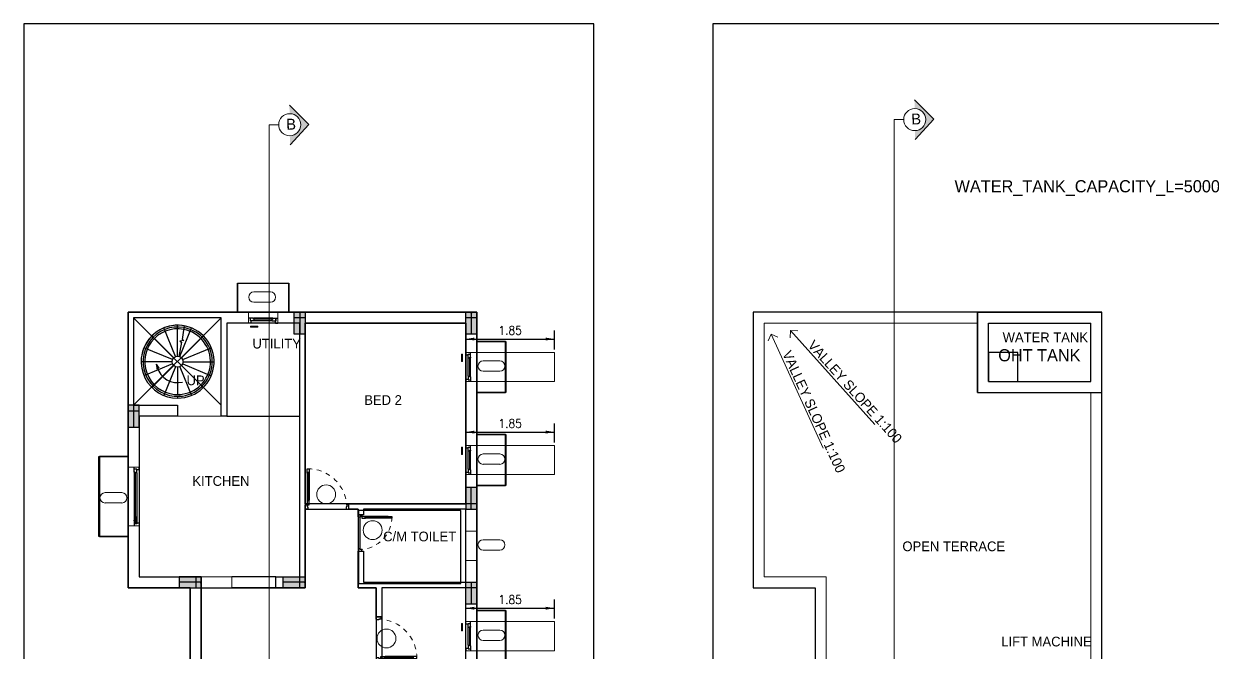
# Model space of a CAD drawing. Header units: metres. Extents: x -892 to 936, y 804 to 869.
# Drawn here: x 869.36 to 894.15, y 831.42 to 844.53 of the extents above; entities that cross this region are included whole.
import ezdxf

# ---------------------------------------------------------------- set-up
doc = ezdxf.new("R2010")
doc.units = ezdxf.units.M
doc.header["$MEASUREMENT"] = 0
for name, pattern in [('CENTER', [50.8, 31.75, -6.35, 6.35, -6.35]), ('DASHED', [19.05, 12.7, -6.35]), ('DASHEDTINY', [2.8575, 1.905, -0.9525])]:
    doc.linetypes.add(name, pattern=pattern)
doc.layers.get('0').update_dxf_attribs({"lineweight": 0})
for name, color, linetype in [('ABOVE', 250, 'DASHED'), ('arrow', 30, 'Continuous'), ('BLK_1_FLOOR', 63, 'Continuous'), ('BLK_1_FLR_0_LIFT_1', 30, 'Continuous'), ('BLK_1_FLR_1_AC_ROOM_2', 117, 'Continuous'), ('BLK_1_FLR_1_BLT_UP_AREA', 1, 'Continuous'), ('BLK_1_FLR_1_CARPET_AREA', 1, 'Continuous'), ('BLK_1_FLR_1_CHAJJA', 6, 'Continuous'), ('BLK_1_FLR_1_REGULAR_ROOM_1', 117, 'Continuous'), ('BLK_1_FLR_1_REGULAR_ROOM_2', 117, 'Continuous'), ('BLK_1_FLR_1_REGULAR_ROOM_3', 117, 'Continuous'), ('BLK_1_FLR_1_WC_BATH', 223, 'Continuous'), ('BLK_1_FLR_3_ROOF_AREA', 54, 'Continuous'), ('BLK_1_LVL_2_BLDG_FOOT_PRINT', 1, 'Continuous'), ('COLUMN', 2, 'Continuous'), ('elev 3', 233, 'Continuous'), ('ELEVATION', 252, 'Continuous'), ('glass', 4, 'Continuous'), ('MVA-SRN-OFF-EXE-C-GFPLAN-180607-A1.10$0$STEPS', 233, 'Continuous'), ('Painting colour 2', 61, 'Continuous'), ('RAILING', 251, 'Continuous'), ('SCH.TEXT', 7, 'DASHED'), ('STEPS', 250, 'Continuous'), ('SUN SHADE', 252, 'DASHED'), ('WATER_TANK_CALCULATION', 150, 'Continuous'), ('WIN', 252, 'Continuous'), ('wooden section', 205, 'Continuous')]:
    doc.layers.add(name, color=color, linetype=linetype)
doc.layers.add('BLK_1_COVERED_AREA', color=140, linetype='Continuous', plot=False)
for name, color, linetype, lineweight in [('BLK_1_FLR_1_ACROOM_2_LIGHT_VENTILATION_1', 232, 'Continuous', 0), ('BLK_1_FLR_1_ACROOM_2_LIGHT_VENTILATION_2', 232, 'Continuous', 0), ('BLK_1_FLR_1_KITCHE', 163, 'Continuous', 0), ('BLK_1_FLR_1_ROOM_2_LIGHT_VENTILATION_1', 232, 'Continuous', 0), ('DIM', 3, 'Continuous', 0), ('DOOR', 8, 'Continuous', 0), ('ED', 30, 'Continuous', 0), ('SECLINE', 2, 'CENTER', 0), ('TAG', 2, 'Continuous', 0), ('TAG_WIN', 3, 'Continuous', 0), ('TEXT', 7, 'Continuous', 0), ('wall', 7, 'Continuous', 0)]:
    doc.layers.add(name, color=color, linetype=linetype, lineweight=lineweight)
doc.layers.get('ED').off()
doc.styles.add('dm', font='dm')
doc.styles.add('ed', font='ed')
doc.styles.add('gridtext', font='gridtext')
doc.styles.get("Standard").update_dxf_attribs({"font": 'standard'})
doc.styles.add('uatext', font='uatext')
doc.dimstyles.get("Standard").update_dxf_attribs({"dimtxt": 0.18, "dimasz": 0.18, "dimexe": 0.18, "dimexo": 0.0625, "dimgap": 0.09, "dimtad": 0, "dimtoh": 1, "dimzin": 0, "dimdsep": 46, "dimtxsty": 'dm', "dimcen": 0.09, "dimadec": 0, "dimazin": 0, "dimtfac": 1, "dimtdec": 4, "dimtofl": 0, "dimtmove": 0, "dimatfit": 3, "dimfxl": 0, "dimtolj": 1, "dimtzin": 0, "dimarcsym": 0})

# ---------------------------------------------------------------- blocks, each defined once
blk = doc.blocks.new('C1')
at = {"layer": 'COLUMN'}
blk.add_hatch(color=254, dxfattribs=at).paths.add_polyline_path([(-0.1, -0.8), (0.1, -0.8), (0.1, 0.1), (-0.1, 0.1)], flags=0)
at = {"layer": 'COLUMN', "color": 14}
for p, q in [((-0.1, 0), (0.1, 0)), ((0, 0.1), (0, -0.8))]:
    blk.add_line(p, q, dxfattribs=at)
at = {"layer": 'COLUMN'}
blk.add_lwpolyline([(-0.1, -0.8), (0.1, -0.8), (0.1, 0.1), (-0.1, 0.1)], close=True, dxfattribs=at)
blk = doc.blocks.new('A$C7050128F')
at = {"layer": 'DOOR', "linetype": 'DASHEDTINY'}
blk.add_arc((2.4, -1.5), 34.6, 269.2513, 358.862, dxfattribs=at)
at = {"layer": 'elev 3', "color": 250}
for p, q in [((1.9, -32.2), (1.9, -8)), ((3.7, -32.2), (3.7, -8))]:
    blk.add_line(p, q, dxfattribs=at)
at = {"layer": 'wooden section'}
for points in [[(0, -0.3), (0, -0.8), (0, -4), (0.5, -4), (0.5, -4), (1.9, -4), (1.9, -2.2), (2.5, -2.2), (2.5, -0.5, 0.414214), (2, 0), (0, 0), (0, -0.3), (0, -0.3), (0, -0.8)], [(39, -0.3), (39, -0.8), (39, -4), (38.5, -4), (38.5, -4), (37.1, -4), (37.1, -2.2), (36.5, -2.2), (36.5, -0.5, -0.414214), (37, 0), (39, 0), (39, -0.3), (39, -0.3), (39, -0.8)]]:
    blk.add_lwpolyline(points, format="xyb", dxfattribs=at)
for points in [[(3.1, -8), (3.1, -7.4), (1.9, -7.4), (1.9, -4.1), (3.7, -4.1), (3.7, -8), (3.1, -8)], [(3.1, -32.2), (3.1, -32.8), (1.9, -32.8), (1.9, -36.1), (3.7, -36.1), (3.7, -32.2), (3.1, -32.2)]]:
    blk.add_lwpolyline(points, dxfattribs=at)
for points in [[(2.5, -7.5), (2.5, -8), (1.9, -8), (1.9, -7.5)], [(2.5, -32.7), (2.5, -32.2), (1.9, -32.2), (1.9, -32.7)]]:
    blk.add_lwpolyline(points, close=True, dxfattribs=at)
at = {"layer": 'wooden section', "color": 251}
blk.add_lwpolyline([(3.1, -32.7), (3.1, -7.5), (2.6, -7.5), (2.6, -32.7)], close=True, dxfattribs=at)
blk = doc.blocks.new('TAG_D&W')
at = {"color": 1}
blk.add_circle((0, 0), 300, dxfattribs=at)
blk = doc.blocks.new('imaxhinge')
at = {"layer": 'wall', "color": 250}
for p, q in [((0, 0.38), (-6, 0.38)), ((-6, 0.38), (-6, -0.38)), ((-0.09, 0.38), (-0.09, -0.38)), ((0, 0.38), (0, -0.38)), ((0, -0.38), (-6, -0.38))]:
    blk.add_line(p, q, dxfattribs=at)
blk = doc.blocks.new('A$C41A75A9C')
at = {"layer": 'glass'}
for p, q in [((3.25, 44), (3.25, 4)), ((3.49, 44), (3.25, 44)), ((3.49, 44), (3.49, 4)), ((3.49, 4), (3.25, 4))]:
    blk.add_line(p, q, dxfattribs=at)
at = {"layer": 'wall'}
blk.add_line((0, 45.81), (0, 45.81), dxfattribs=at)
at = {"layer": 'WIN', "color": 205}
for p, q in [((0, 46), (0, 48)), ((0, 46), (1.97, 46)), ((1.97, 46.53), (4, 46.53)), ((1.97, 46), (1.97, 46.53)), ((2, 46.5), (4, 46.5)), ((2, 43.5), (2, 46.5)), ((2, 43.5), (3.23, 43.5)), ((3.23, 44.02), (4, 44.02)), ((3.23, 44.02), (3.23, 43.5)), ((3.5, 44), (4, 44)), ((3.5, 43.5), (3.5, 44)), ((3.5, 43.5), (4, 43.5)), ((4, 46.53), (4, 48)), ((4, 44.02), (4, 46.5)), ((4, 44), (4, 43.5)), ((0, 2), (1.97, 2)), ((0, 2), (0, 0)), ((1.97, 2), (1.97, 1.47)), ((1.97, 1.47), (4, 1.47)), ((2, 4.5), (2, 1.5)), ((2, 4.5), (3.23, 4.5)), ((2, 1.5), (4, 1.5)), ((3.23, 3.98), (3.23, 4.5)), ((3.23, 3.98), (4, 3.98)), ((3.5, 4.5), (3.5, 4)), ((3.5, 4.5), (4, 4.5)), ((3.5, 4), (4, 4)), ((4, 4), (4, 4.5)), ((4, 3.98), (4, 1.5)), ((4, 1.47), (4, 0))]:
    blk.add_line(p, q, dxfattribs=at)
at = {"layer": 'WIN'}
for p, q in [((0, 46), (0, 2)), ((2, 43.5), (2, 4.5)), ((4, 43.5), (4, 4.5))]:
    blk.add_line(p, q, dxfattribs=at)
at = {"layer": 'WIN', "rotation": 270}
blk.add_blockref('imaxhinge', (3, 1.5), dxfattribs=at)
blk = doc.blocks.new('W-tag')
at = {"color": 14}
for p, q in [((-219, 299), (285, 299)), ((-219, -16), (285, -16))]:
    blk.add_line(p, q, dxfattribs=at)
for centre, start, end in [((-219, 141), 90, 270), ((285, 141), 270, 90)]:
    blk.add_arc(centre, 158, start, end, dxfattribs=at)
blk = doc.blocks.new('A$C4A8C6D4C')
at = {"layer": 'glass'}
for p, q in [((3.25, 4), (3.25, 20)), ((3.49, 20), (3.25, 20)), ((3.49, 4), (3.49, 20)), ((3.49, 4), (3.25, 4))]:
    blk.add_line(p, q, dxfattribs=at)
at = {"layer": 'wall'}
blk.add_line((0, 2.19), (0, 2.19), dxfattribs=at)
at = {"layer": 'WIN', "color": 205}
for p, q in [((0, 22), (0, 24)), ((0, 22), (1.97, 22)), ((1.97, 22.53), (4, 22.53)), ((1.97, 22), (1.97, 22.53)), ((2, 22.5), (4, 22.5)), ((2, 19.5), (2, 22.5)), ((3.23, 20.02), (4, 20.02)), ((3.23, 20.02), (3.23, 19.5)), ((3.5, 20), (4, 20)), ((3.5, 19.5), (3.5, 20)), ((4, 22.53), (4, 24)), ((4, 20.02), (4, 22.5)), ((4, 20), (4, 19.5)), ((2, 19.5), (3.23, 19.5)), ((3.5, 19.5), (4, 19.5)), ((0, 2), (1.97, 2)), ((0, 2), (0, 0)), ((1.97, 2), (1.97, 1.47)), ((1.97, 1.47), (4, 1.47)), ((2, 4.5), (2, 1.5)), ((2, 4.5), (3.23, 4.5)), ((2, 1.5), (4, 1.5)), ((3.23, 3.98), (3.23, 4.5)), ((3.23, 3.98), (4, 3.98)), ((3.5, 4.5), (3.5, 4)), ((3.5, 4.5), (4, 4.5)), ((3.5, 4), (4, 4)), ((4, 4), (4, 4.5)), ((4, 3.98), (4, 1.5)), ((4, 1.47), (4, 0))]:
    blk.add_line(p, q, dxfattribs=at)
at = {"layer": 'WIN'}
for p, q in [((0, 2), (0, 22)), ((2, 4.5), (2, 19.5)), ((4, 4.5), (4, 19.5))]:
    blk.add_line(p, q, dxfattribs=at)
at = {"layer": 'WIN', "rotation": 90}
blk.add_blockref('imaxhinge', (-3, 22.5), dxfattribs=at)
blk = doc.blocks.new('A$C613B0DC7')
at = {"layer": 'wall', "color": 35}
for points in [[(5.42, 2.96), (0.29, 0.64)], [(5.42, 2.96), (3.1, 8.08)]]:
    blk.add_lwpolyline(points, dxfattribs=at)
blk = doc.blocks.new('*D186')
at = {"layer": 'BLK_1_FLR_1_ACROOM_2_LIGHT_VENTILATION_1', "color": 0, "linetype": 'ByBlock', "lineweight": -2}
for p, q in [((878.578, 837.739), (878.578, 838.134)), ((880.428, 837.739), (880.428, 838.134)), ((878.578, 837.954), (880.428, 837.954))]:
    blk.add_line(p, q, dxfattribs=at)
for points in [[(878.578, 837.954), (878.758, 837.984), (878.758, 837.924)], [(880.428, 837.954), (880.248, 837.924), (880.248, 837.984)]]:
    blk.add_solid(points, dxfattribs=at)
at = {"layer": 'BLK_1_FLR_1_ACROOM_2_LIGHT_VENTILATION_1', "color": 0, "linetype": 'Continuous', "lineweight": -2, "insert": (879.503, 838.134), "char_height": 0.18, "width": 0.38, "attachment_point": 5}
blk.add_mtext('1.85', dxfattribs=at)
blk = doc.blocks.new('*D280')
at = {"layer": 'BLK_1_FLR_1_ACROOM_2_LIGHT_VENTILATION_2', "color": 0, "linetype": 'ByBlock', "lineweight": -2}
for p, q in [((878.578, 835.797), (878.578, 836.193)), ((880.428, 835.797), (880.428, 836.193)), ((878.578, 836.013), (880.428, 836.013))]:
    blk.add_line(p, q, dxfattribs=at)
for points in [[(878.578, 836.013), (878.758, 836.043), (878.758, 835.983)], [(880.428, 836.013), (880.248, 835.983), (880.248, 836.043)]]:
    blk.add_solid(points, dxfattribs=at)
at = {"layer": 'BLK_1_FLR_1_ACROOM_2_LIGHT_VENTILATION_2', "color": 0, "linetype": 'Continuous', "lineweight": -2, "insert": (879.503, 836.193), "char_height": 0.18, "width": 0.38, "attachment_point": 5}
blk.add_mtext('1.85', dxfattribs=at)
blk = doc.blocks.new('*D8')
at = {"layer": 'BLK_1_FLR_1_ROOM_2_LIGHT_VENTILATION_1', "color": 0, "linetype": 'ByBlock', "lineweight": -2}
for p, q in [((878.578, 832.124), (878.578, 832.519)), ((878.578, 832.339), (880.428, 832.339)), ((880.428, 832.124), (880.428, 832.519))]:
    blk.add_line(p, q, dxfattribs=at)
for points in [[(878.578, 832.339), (878.758, 832.369), (878.758, 832.309)], [(880.428, 832.339), (880.248, 832.309), (880.248, 832.369)]]:
    blk.add_solid(points, dxfattribs=at)
at = {"layer": 'BLK_1_FLR_1_ROOM_2_LIGHT_VENTILATION_1', "color": 0, "linetype": 'Continuous', "lineweight": -2, "insert": (879.503, 832.519), "char_height": 0.18, "width": 0.38, "attachment_point": 5}
blk.add_mtext('1.85', dxfattribs=at)

msp = doc.modelspace()

# ---------------------------------------------------------------- hatches: boundary and pattern name
at = {"layer": 'arrow'}
h = msp.add_hatch(color=256, dxfattribs=at)
h.paths.add_polyline_path([(872.119, 837.432), (872.138, 837.329), (872.144, 837.369)], flags=0)
h.paths.add_polyline_path([(872.119, 837.432), (872.144, 837.369), (872.176, 837.344)], flags=0)
at = {"layer": 'COLUMN'}
for points in [[(874.999, 838.057), (875.228, 838.057), (875.228, 838.514), (874.999, 838.514)], [(878.578, 838.057), (878.806, 838.057), (878.806, 838.514), (878.578, 838.514)], [(871.764, 836.572), (871.535, 836.572), (871.535, 836.116), (871.764, 836.116)], [(878.578, 834.403), (878.806, 834.403), (878.806, 834.859), (878.578, 834.859)], [(873.058, 832.766), (873.058, 832.994), (872.601, 832.994), (872.601, 832.766)], [(874.771, 832.994), (874.771, 832.766), (875.228, 832.766), (875.228, 832.994)], [(878.578, 832.423), (878.806, 832.423), (878.806, 832.88), (878.578, 832.88)]]:
    msp.add_hatch(color=254, dxfattribs=at).paths.add_polyline_path(points, flags=0)
at = {"layer": 'SECLINE', "linetype": 'Continuous'}
h = msp.add_hatch(color=41, dxfattribs=at)
edge = h.paths.add_edge_path(flags=0)
edge.add_arc((874.907, 842.424), 0.23, 271.0173, 361.0173)
edge.add_arc((874.907, 842.424), 0.23, 1.0173, 91.0173)
edge.add_line((874.903, 842.654), (874.899, 842.842))
edge.add_line((874.899, 842.842), (875.305, 842.431))
edge.add_line((875.305, 842.431), (874.914, 842.007))
edge.add_line((874.914, 842.007), (874.911, 842.195))
h = msp.add_hatch(color=41, dxfattribs=at)
edge = h.paths.add_edge_path(flags=0)
edge.add_arc((874.907, 842.424), 0.23, 271.0173, 361.0173)
edge.add_arc((874.907, 842.424), 0.23, 1.0173, 91.0173)
edge.add_line((874.903, 842.654), (874.899, 842.842))
edge.add_line((874.899, 842.842), (875.305, 842.431))
edge.add_line((875.305, 842.431), (874.914, 842.007))
edge.add_line((874.914, 842.007), (874.911, 842.195))
h = msp.add_hatch(color=41, dxfattribs=at)
edge = h.paths.add_edge_path(flags=0)
edge.add_arc((887.946, 842.533), 0.23, 271.0173, 361.0173)
edge.add_arc((887.946, 842.533), 0.23, 1.0173, 91.0173)
edge.add_line((887.942, 842.762), (887.939, 842.95))
edge.add_line((887.939, 842.95), (888.344, 842.54))
edge.add_line((888.344, 842.54), (887.954, 842.115))
edge.add_line((887.954, 842.115), (887.951, 842.303))
h = msp.add_hatch(color=41, dxfattribs=at)
edge = h.paths.add_edge_path(flags=0)
edge.add_arc((887.946, 842.533), 0.23, 271.0173, 361.0173)
edge.add_arc((887.946, 842.533), 0.23, 1.0173, 91.0173)
edge.add_line((887.942, 842.762), (887.939, 842.95))
edge.add_line((887.939, 842.95), (888.344, 842.54))
edge.add_line((888.344, 842.54), (887.954, 842.115))
edge.add_line((887.954, 842.115), (887.951, 842.303))

# ---------------------------------------------------------------- linework, layer by layer
at = {"layer": 'ABOVE', "color": 251, "linetype": 'DASHED'}
for p, q in [((873.477, 838.4), (871.649, 836.572)), ((871.649, 838.4), (873.477, 836.572)), ((889.486, 837.067), (889.486, 838.286)), ((889.486, 838.286), (891.617, 838.286)), ((891.617, 837.067), (891.617, 838.286)), ((889.486, 837.067), (891.617, 837.067))]:
    msp.add_line(p, q, dxfattribs=at)
at = {"layer": 'arrow'}
for p, q in [((872.119, 837.432), (872.176, 837.344)), ((872.119, 837.432), (872.138, 837.329)), ((872.138, 837.329), (872.144, 837.369)), ((872.176, 837.344), (872.144, 837.369))]:
    msp.add_line(p, q, dxfattribs=at)
msp.add_lwpolyline([(872.565, 837.032, -1), (872.57, 837.056, -1)], format="xyb", close=True, dxfattribs=at)
at = {"layer": 'BLK_1_COVERED_AREA'}
msp.add_lwpolyline([(871.535, 838.514), (878.806, 838.514), (878.806, 818.909), (872.144, 818.909), (872.144, 827.36), (871.945, 827.36), (871.945, 827.588), (872.829, 827.588), (872.829, 832.766), (871.535, 832.766), (871.535, 838.514)], dxfattribs=at)
at = {"layer": 'BLK_1_FLOOR', "linetype": 'ByBlock'}
for points in [[(869.357, 811.532), (881.252, 811.532), (881.252, 844.531), (869.357, 844.531)], [(883.732, 811.532), (895.627, 811.532), (895.627, 844.531), (883.732, 844.531)]]:
    msp.add_lwpolyline(points, close=True, dxfattribs=at)
at = {"layer": 'BLK_1_FLR_1_AC_ROOM_2', "color": 1}
msp.add_lwpolyline([(878.578, 834.517), (875.228, 834.517), (875.228, 838.286), (878.578, 838.286)], close=True, dxfattribs=at)
at = {"layer": 'BLK_1_FLR_1_ACROOM_2_LIGHT_VENTILATION_1'}
msp.add_lwpolyline([(878.578, 837.676), (880.428, 837.676), (880.428, 837.067), (878.578, 837.067)], close=True, dxfattribs=at)
at = {"layer": 'BLK_1_FLR_1_ACROOM_2_LIGHT_VENTILATION_2'}
msp.add_lwpolyline([(878.578, 835.735), (880.428, 835.735), (880.428, 835.126), (878.578, 835.126)], close=True, dxfattribs=at)
at = {"layer": 'BLK_1_FLR_1_BLT_UP_AREA', "color": 1, "linetype": 'ByBlock'}
msp.add_lwpolyline([(872.144, 818.909), (878.806, 818.909), (878.806, 838.514), (871.535, 838.514), (871.535, 832.766), (872.829, 832.766), (872.829, 827.588), (871.945, 827.588), (871.945, 827.36), (872.144, 827.36)], close=True, dxfattribs=at)
at = {"layer": 'BLK_1_FLR_1_CARPET_AREA', "color": 25, "linetype": 'ByBlock'}
msp.add_lwpolyline([(878.578, 830.748), (878.578, 832.766), (876.827, 832.766), (876.827, 832.157), (876.712, 832.157), (876.712, 832.766), (876.332, 832.766), (876.332, 833.527), (876.446, 833.527), (876.446, 832.88), (878.578, 832.88), (878.578, 834.403), (876.446, 834.403), (876.446, 834.288), (876.332, 834.288), (876.332, 834.403), (876.141, 834.403), (876.141, 834.517), (878.578, 834.517), (878.578, 838.286), (875.228, 838.286), (875.228, 832.766), (874.614, 832.766), (874.614, 832.994), (875.114, 832.994), (875.114, 838.286), (873.591, 838.286), (873.591, 836.344), (873.477, 836.344), (873.477, 838.4), (871.649, 838.4), (871.649, 836.572), (872.563, 836.572), (872.563, 836.344), (871.764, 836.344), (871.764, 832.994), (873.058, 832.994), (873.058, 827.36)], dxfattribs=at)
at = {"layer": 'BLK_1_FLR_1_CHAJJA'}
for points in [[(873.819, 838.514), (874.885, 838.514), (874.885, 839.114), (873.819, 839.114)], [(878.806, 836.839), (879.406, 836.839), (879.406, 837.905), (878.806, 837.905)], [(878.806, 834.897), (879.406, 834.897), (879.406, 835.963), (878.806, 835.963)], [(870.935, 833.832), (871.535, 833.832), (871.535, 835.507), (870.935, 835.507)], [(878.806, 831.224), (879.406, 831.224), (879.406, 832.29), (878.806, 832.29)]]:
    msp.add_lwpolyline(points, close=True, dxfattribs=at)
at = {"layer": 'BLK_1_FLR_1_KITCHE', "color": 1}
msp.add_lwpolyline([(871.764, 832.994), (875.114, 832.994), (875.114, 836.344), (871.764, 836.344)], close=True, dxfattribs=at)
at = {"layer": 'BLK_1_FLR_1_REGULAR_ROOM_1', "color": 1}
msp.add_lwpolyline([(873.058, 832.766), (875.228, 832.766), (875.228, 834.403), (876.332, 834.403), (876.332, 832.766), (876.712, 832.766), (876.712, 832.157), (876.712, 828.654), (878.578, 828.654), (878.578, 827.588), (874.162, 827.588), (874.162, 823.172), (872.373, 823.172), (872.373, 827.36), (873.058, 827.36)], close=True, dxfattribs=at)
at = {"layer": 'BLK_1_FLR_1_REGULAR_ROOM_2', "color": 1}
msp.add_lwpolyline([(876.827, 830.748), (878.578, 830.748), (878.578, 832.766), (876.827, 832.766)], close=True, dxfattribs=at)
at = {"layer": 'BLK_1_FLR_1_REGULAR_ROOM_3', "color": 8}
msp.add_lwpolyline([(873.591, 836.344), (875.114, 836.344), (875.114, 838.286), (873.591, 838.286)], close=True, dxfattribs=at)
at = {"layer": 'BLK_1_FLR_1_ROOM_2_LIGHT_VENTILATION_1'}
msp.add_lwpolyline([(878.578, 832.061), (880.428, 832.061), (880.428, 831.452), (878.578, 831.452)], close=True, dxfattribs=at)
at = {"layer": 'BLK_1_FLR_1_WC_BATH'}
msp.add_lwpolyline([(876.342, 832.857), (878.474, 832.857), (878.474, 834.38), (876.342, 834.38)], close=True, dxfattribs=at)
at = {"layer": 'BLK_1_FLR_3_ROOF_AREA', "linetype": 'ByBlock'}
msp.add_lwpolyline([(885.184, 818.909), (891.846, 818.909), (891.846, 838.514), (884.575, 838.514), (884.575, 832.766), (885.869, 832.766), (885.869, 827.588), (885.184, 827.588)], close=True, dxfattribs=at)
at = {"layer": 'BLK_1_LVL_2_BLDG_FOOT_PRINT'}
msp.add_lwpolyline([(878.806, 838.514), (871.535, 838.514), (871.535, 832.766), (872.829, 832.766), (872.829, 827.588), (871.945, 827.588), (871.945, 827.36), (872.144, 827.36), (872.144, 818.909), (878.806, 818.909)], close=True, dxfattribs=at)
at = {"layer": 'COLUMN'}
for p, q in [((874.999, 838.057), (874.999, 838.514)), ((874.999, 838.514), (875.228, 838.514)), ((875.228, 838.514), (875.228, 838.057)), ((878.578, 838.057), (878.578, 838.514)), ((878.578, 838.514), (878.806, 838.514)), ((878.806, 838.514), (878.806, 838.057)), ((875.228, 838.057), (874.999, 838.057)), ((878.806, 838.057), (878.578, 838.057)), ((871.764, 836.572), (871.535, 836.572)), ((871.535, 836.572), (871.535, 836.116)), ((871.764, 836.116), (871.764, 836.572)), ((871.535, 836.116), (871.764, 836.116)), ((878.806, 834.859), (878.578, 834.859)), ((878.578, 834.859), (878.578, 834.403)), ((878.806, 834.403), (878.806, 834.859)), ((878.578, 834.403), (878.806, 834.403)), ((872.601, 832.994), (872.601, 832.766)), ((873.058, 832.994), (872.601, 832.994)), ((873.058, 832.766), (873.058, 832.994)), ((874.771, 832.766), (874.771, 832.994)), ((874.771, 832.994), (875.228, 832.994)), ((875.228, 832.994), (875.228, 832.766)), ((878.578, 832.423), (878.578, 832.88)), ((878.578, 832.88), (878.806, 832.88)), ((878.806, 832.88), (878.806, 832.423)), ((872.601, 832.766), (873.058, 832.766)), ((875.228, 832.766), (874.771, 832.766)), ((878.806, 832.423), (878.578, 832.423))]:
    msp.add_line(p, q, dxfattribs=at)
at = {"layer": 'COLUMN', "color": 14}
for p, q in [((875.228, 838.4), (874.999, 838.4)), ((875.114, 838.514), (875.114, 838.057)), ((878.806, 838.4), (878.578, 838.4)), ((878.692, 838.514), (878.692, 838.057)), ((871.649, 836.572), (871.649, 836.116)), ((871.535, 836.458), (871.764, 836.458)), ((878.692, 834.403), (878.692, 834.859)), ((878.806, 834.517), (878.578, 834.517)), ((873.058, 832.88), (872.601, 832.88)), ((872.944, 832.994), (872.944, 832.766)), ((875.228, 832.88), (874.771, 832.88)), ((875.114, 832.766), (875.114, 832.994)), ((878.692, 832.88), (878.692, 832.423)), ((878.806, 832.766), (878.578, 832.766))]:
    msp.add_line(p, q, dxfattribs=at)
at = {"layer": 'DIM', "color": 8}
for p, q in [((886.037, 835.675), (884.952, 838.058)), ((887.112, 836.171), (885.353, 838.13))]:
    msp.add_line(p, q, dxfattribs=at)
at = {"layer": 'DOOR'}
msp.add_line((876.374, 834.24), (876.374, 833.576), dxfattribs=at)
at = {"layer": 'ELEVATION', "color": 233}
for p, q in [((872.523, 837.587), (872.276, 838.185)), ((872.567, 837.596), (872.567, 838.243)), ((872.486, 837.563), (872.029, 838.02)), ((872.462, 837.526), (871.864, 837.773)), ((872.453, 837.482), (871.806, 837.482)), ((872.462, 837.438), (871.864, 837.19)), ((872.486, 837.401), (872.029, 836.943)), ((872.523, 837.376), (872.276, 836.778)), ((872.567, 837.368), (872.567, 836.797)), ((872.567, 836.759), (872.567, 836.72))]:
    msp.add_line(p, q, dxfattribs=at)
at = {"layer": 'ELEVATION', "color": 250, "linetype": 'Continuous'}
for p, q in [((872.611, 837.587), (872.858, 838.185)), ((872.648, 837.563), (873.105, 838.02)), ((872.673, 837.526), (873.27, 837.773)), ((872.611, 837.376), (872.858, 836.778)), ((872.648, 837.401), (873.105, 836.943)), ((872.673, 837.438), (873.27, 837.19)), ((872.681, 837.482), (873.328, 837.482))]:
    msp.add_line(p, q, dxfattribs=at)
at = {"layer": 'ELEVATION', "color": 233, "linetype": 'Continuous'}
msp.add_line((872.453, 837.482), (871.806, 837.482), dxfattribs=at)
at = {"layer": 'ELEVATION', "color": 233}
msp.add_arc((872.567, 837.482), 0.761, 79.4361, 270, dxfattribs=at)
at = {"layer": 'ELEVATION', "color": 250, "linetype": 'Continuous'}
msp.add_arc((872.567, 837.482), 0.761, 270, 169.4361, dxfattribs=at)
at = {"layer": 'MVA-SRN-OFF-EXE-C-GFPLAN-180607-A1.10$0$STEPS'}
msp.add_circle((872.567, 837.482), 0.114, dxfattribs=at)
msp.add_arc((872.567, 837.482), 0.438, 194.9163, 283.7049, dxfattribs=at)
at = {"layer": 'Painting colour 2', "color": 8, "linetype": 'DASHED'}
for p, q in [((874.614, 832.994), (873.701, 832.994)), ((874.614, 832.766), (873.701, 832.766))]:
    msp.add_line(p, q, dxfattribs=at)
at = {"layer": 'RAILING'}
for centre, radius, start, end in [((872.567, 837.482), 0.723, 79.3633, 272.5138), ((872.567, 837.482), 0.685, 79.2826, 272.6535), ((872.599, 836.778), 0.019, 270, 90)]:
    msp.add_arc(centre, radius, start, end, dxfattribs=at)
at = {"layer": 'RAILING', "color": 250, "linetype": 'Continuous'}
for radius, start, end in [(0.723, 272.5138, 79.3633), (0.685, 272.6535, 79.2826)]:
    msp.add_arc((872.567, 837.482), radius, start, end, dxfattribs=at)
at = {"layer": 'SECLINE', "color": 41, "linetype": 'Continuous'}
for p, q in [((875.305, 842.431), (874.9, 842.836)), ((888.344, 842.54), (887.939, 842.945)), ((887.942, 842.762), (887.942, 842.762)), ((887.942, 842.762), (887.942, 842.762)), ((874.903, 842.654), (874.903, 842.654)), ((874.903, 842.654), (874.903, 842.654)), ((888.344, 842.54), (887.954, 842.115)), ((888.344, 842.54), (887.954, 842.115)), ((875.305, 842.431), (874.914, 842.007)), ((875.305, 842.431), (874.914, 842.007))]:
    msp.add_line(p, q, dxfattribs=at)
at = {"layer": 'SECLINE', "linetype": 'CENTER'}
for points in [[(887.717, 842.533), (887.518, 842.533), (887.518, 839.265)], [(874.677, 842.424), (874.479, 842.424), (874.479, 839.265)], [(874.479, 839.265), (874.479, 828.712), (873.726, 828.712), (873.726, 816.397)], [(887.518, 839.265), (887.518, 828.712), (886.765, 828.712), (886.765, 816.305)]]:
    msp.add_lwpolyline(points, dxfattribs=at)
at = {"layer": 'SECLINE', "color": 41, "linetype": 'Continuous'}
for centre in [(887.946, 842.533), (887.946, 842.533), (874.907, 842.424), (874.907, 842.424)]:
    msp.add_circle(centre, 0.23, dxfattribs=at)
at = {"layer": 'STEPS', "color": 14, "linetype": 'Continuous'}
msp.add_lwpolyline([(872.707, 838.235), (872.66, 837.944), (872.698, 837.922), (872.612, 837.909), (872.649, 837.886), (872.59, 837.587)], dxfattribs=at)
at = {"layer": 'SUN SHADE'}
for points in [[(873.819, 838.514), (873.819, 839.123), (874.885, 839.123), (874.885, 838.514)], [(878.806, 837.905), (879.415, 837.905), (879.415, 836.839), (878.806, 836.839)], [(878.806, 835.963), (879.415, 835.963), (879.415, 834.897), (878.806, 834.897)], [(871.535, 833.832), (870.926, 833.832), (870.926, 835.507), (871.535, 835.507)], [(878.806, 832.29), (879.415, 832.29), (879.415, 831.224), (878.806, 831.224)]]:
    msp.add_lwpolyline(points, dxfattribs=at)
at = {"layer": 'wall'}
for p, q in [((874.048, 838.514), (871.535, 838.514)), ((871.535, 838.514), (871.535, 835.278)), ((871.649, 836.572), (871.649, 838.4)), ((873.477, 838.4), (871.649, 838.4)), ((873.477, 836.344), (873.477, 838.4)), ((873.591, 836.344), (873.591, 838.286)), ((874.048, 838.286), (873.591, 838.286)), ((874.048, 838.286), (874.048, 838.514)), ((878.806, 838.514), (874.657, 838.514)), ((874.657, 838.286), (874.657, 838.514)), ((875.114, 838.286), (874.657, 838.286)), ((875.114, 832.994), (875.114, 838.286)), ((878.578, 838.286), (875.228, 838.286)), ((875.228, 838.286), (875.228, 832.766)), ((878.578, 837.676), (878.578, 838.286)), ((878.806, 837.676), (878.806, 838.514)), ((878.806, 837.676), (878.578, 837.676)), ((878.578, 835.735), (878.578, 837.067)), ((878.806, 837.067), (878.578, 837.067)), ((878.806, 835.735), (878.806, 837.067)), ((872.563, 836.572), (871.649, 836.572)), ((872.563, 836.344), (872.563, 836.572)), ((873.591, 836.572), (873.591, 836.572)), ((871.764, 835.278), (871.764, 836.344)), ((872.563, 836.344), (871.764, 836.344)), ((873.591, 836.344), (873.477, 836.344)), ((878.578, 835.735), (878.806, 835.735)), ((871.764, 835.278), (871.535, 835.278)), ((878.578, 834.517), (878.578, 835.126)), ((878.578, 835.126), (878.806, 835.126)), ((878.806, 833.946), (878.806, 835.126)), ((876.141, 834.517), (878.578, 834.517)), ((876.141, 834.517), (876.141, 834.403)), ((876.141, 834.403), (876.332, 834.403)), ((876.332, 834.288), (876.332, 834.403)), ((876.446, 834.288), (876.446, 834.403)), ((876.446, 834.403), (878.578, 834.403)), ((878.578, 833.946), (878.578, 834.403)), ((871.535, 834.06), (871.535, 832.766)), ((871.764, 834.06), (871.535, 834.06)), ((871.764, 832.994), (871.764, 834.06)), ((876.332, 834.288), (876.446, 834.288)), ((878.578, 833.946), (878.806, 833.946)), ((876.332, 832.766), (876.332, 833.527)), ((876.332, 833.527), (876.446, 833.527)), ((876.446, 832.88), (876.446, 833.527)), ((878.578, 832.88), (878.578, 833.337)), ((878.578, 833.337), (878.806, 833.337)), ((878.806, 832.061), (878.806, 833.337)), ((873.701, 832.994), (871.764, 832.994)), ((873.701, 832.766), (873.701, 832.994)), ((875.114, 832.994), (874.614, 832.994)), ((874.614, 832.766), (874.614, 832.994)), ((876.446, 832.88), (878.578, 832.88)), ((872.829, 832.766), (871.535, 832.766)), ((872.829, 830.786), (872.829, 832.766)), ((873.058, 832.766), (873.058, 830.786)), ((873.701, 832.766), (873.058, 832.766)), ((875.228, 832.766), (874.614, 832.766)), ((876.332, 832.766), (876.712, 832.766)), ((876.712, 832.766), (876.712, 832.157)), ((876.827, 832.766), (878.578, 832.766)), ((876.827, 832.766), (876.827, 832.157)), ((878.578, 832.061), (878.578, 832.766)), ((876.712, 832.157), (876.827, 832.157)), ((878.578, 832.061), (878.806, 832.061)), ((878.578, 830.748), (878.578, 831.452)), ((878.578, 831.452), (878.806, 831.452)), ((878.806, 830.748), (878.806, 831.452))]:
    msp.add_line(p, q, dxfattribs=at)
at = {"layer": 'wall', "color": 251}
for p, q in [((884.575, 838.514), (889.257, 838.514)), ((884.575, 832.766), (884.575, 838.514)), ((884.803, 838.286), (889.257, 838.286)), ((884.803, 832.994), (884.803, 838.286)), ((891.617, 836.839), (891.617, 830.748)), ((891.846, 836.839), (891.846, 830.748)), ((886.097, 832.994), (884.803, 832.994)), ((886.097, 827.36), (886.097, 832.994)), ((885.869, 832.766), (884.575, 832.766)), ((885.869, 827.588), (885.869, 832.766))]:
    msp.add_line(p, q, dxfattribs=at)
at = {"layer": 'WATER_TANK_CALCULATION', "linetype": 'ByBlock'}
msp.add_lwpolyline([(889.257, 836.839), (891.846, 836.839), (891.846, 838.514), (889.257, 838.514)], close=True, dxfattribs=at)
at = {"layer": 'WIN'}
for p, q in [((874.048, 838.514), (874.657, 838.514)), ((878.806, 837.676), (878.806, 837.067)), ((878.806, 835.735), (878.806, 835.126)), ((871.535, 834.06), (871.535, 835.278)), ((878.806, 833.337), (878.806, 833.946)), ((878.806, 832.061), (878.806, 831.452))]:
    msp.add_line(p, q, dxfattribs=at)
at = {"layer": 'WIN', "color": 205}
for p, q in [((889.257, 836.839), (889.257, 838.514)), ((889.257, 838.514), (891.846, 838.514)), ((891.846, 836.839), (891.846, 838.514)), ((889.257, 836.839), (891.846, 836.839))]:
    msp.add_line(p, q, dxfattribs=at)
msp.add_lwpolyline([(889.486, 837.067), (890.095, 837.067), (890.095, 837.676), (889.486, 837.676)], close=True, dxfattribs=at)

# ---------------------------------------------------------------- block references
at = {"layer": 'COLUMN', "color": 14, "xscale": 0.0253787878787879, "yscale": 0.0253787878787879, "rotation": 90}
msp.add_blockref('A$C4A8C6D4C', (874.657, 838.286), dxfattribs=at)
at = {"layer": 'COLUMN', "xscale": -0.0253787878787879, "yscale": 0.0253787878787879}
msp.add_blockref('C1', (878.692, 838.514), dxfattribs=at)
at = {"layer": 'COLUMN', "color": 14, "yscale": 0.0253787878787879}
for name, p, xscale in [('A$C4A8C6D4C', (878.578, 837.067), 0.0253787878787879), ('A$C4A8C6D4C', (878.578, 835.126), 0.0253787878787879), ('A$C41A75A9C', (871.764, 834.06), -0.0253787878787879), ('A$C4A8C6D4C', (878.578, 831.452), 0.0253787878787879)]:
    msp.add_blockref(name, p, dxfattribs=dict(at, xscale=xscale))
at = {"layer": 'COLUMN', "yscale": 0.0253787878787879, "rotation": 270}
for p, xscale in [((873.058, 832.88), 0.0253787878787879), ((875.228, 832.88), -0.0253787878787879)]:
    msp.add_blockref('C1', p, dxfattribs=dict(at, xscale=xscale))
at = {"layer": 'DOOR'}
for p, xscale, yscale, rotation in [((875.228, 834.403), -0.0234253622136197, 0.0234253622128811, 180), ((876.332, 834.288), -0.0195211351777702, 0.0195211351770316, 90), ((876.712, 831.243), 0.0234253622136197, 0.0234253622136197, 90)]:
    msp.add_blockref('A$C7050128F', p, dxfattribs=dict(at, xscale=xscale, yscale=yscale, rotation=rotation))
at = {"layer": 'DOOR', "xscale": 0.0006578181814499, "yscale": 0.0006578181814499}
for p in [(875.666, 834.714), (876.924, 831.708)]:
    msp.add_blockref('TAG_D&W', p, dxfattribs=at)
at = {"layer": 'ED'}
for p, xscale, yscale, rotation in [((885.109, 838.001), 0.0270707070709266, 0.0270707070709266, 131.4313819883113), ((885.52, 838.134), 0.0270707070703798, 0.0270707070703798, 152.8497605043702)]:
    msp.add_blockref('A$C613B0DC7', p, dxfattribs=dict(at, xscale=xscale, yscale=yscale, rotation=rotation))
at = {"layer": 'TAG', "xscale": -0.0006578181814499, "yscale": 0.0006578181814499, "rotation": 180}
msp.add_blockref('TAG_D&W', (876.636, 833.968), dxfattribs=at)
at = {"layer": 'TAG_WIN', "yscale": 0.0006852272727745}
for p, xscale in [((874.353, 838.733), -0.0006852272727745), ((879.137, 837.293), -0.0006852272727745), ((879.137, 835.352), -0.0006852272727745), ((871.206, 834.545), 0.0006852272727745), ((879.137, 833.562), -0.0006852272727745), ((879.137, 831.678), -0.0006852272727745)]:
    msp.add_blockref('W-tag', p, dxfattribs=dict(at, xscale=xscale))

# ---------------------------------------------------------------- texts
at = {"layer": 'BLK_1_FLR_0_LIFT_1', "linetype": 'ByBlock', "insert": (889.687, 837.743), "char_height": 0.2538, "width": 1.71307, "attachment_point": 1, "style": 'ed'}
msp.add_mtext('OHT TANK', dxfattribs=at)
at = {"layer": 'SCH.TEXT', "style": 'uatext'}
for s, height, p in [('WATER TANK', 0.203, (889.779, 837.888)), ('UTILITY', 0.203, (874.128, 837.757)), ('UP', 0.203, (872.754, 836.991)), ('BED 2', 0.203, (876.461, 836.58)), ('KITCHEN', 0.203, (872.875, 834.891)), ('C/M TOILET', 0.203, (876.855, 833.734)), ('OPEN TERRACE', 0.20303, (887.688, 833.529)), ('LIFT MACHINE', 0.20303, (889.75, 831.542))]:
    msp.add_text(s, height=height, dxfattribs=at).set_placement(p)
at = {"layer": 'SECLINE', "color": 6, "style": 'gridtext'}
for p in [(874.835, 842.32), (887.875, 842.429)]:
    msp.add_text('B', height=0.228, rotation=1.0173, dxfattribs=at).set_placement(p)
at = {"layer": 'TEXT', "style": 'dm'}
for rotation, p in [(311.9303, (885.7, 837.814)), (294.4696, (885.177, 837.654))]:
    msp.add_text('VALLEY SLOPE 1:100', height=0.20303, rotation=rotation, dxfattribs=at).set_placement(p)
at = {"layer": 'WATER_TANK_CALCULATION', "linetype": 'ByBlock', "insert": (888.776, 841.268), "char_height": 0.25379, "width": 6.99327, "attachment_point": 1, "style": 'ed'}
msp.add_mtext('WATER_TANK_CAPACITY_L=5000LTRS', dxfattribs=at)

# ---------------------------------------------------------------- dimensions: what is measured, and where the dimension line sits
at = {"layer": 'BLK_1_FLR_1_ACROOM_2_LIGHT_VENTILATION_1'}
dim = msp.add_linear_dim(base=(880.428, 837.954), p1=(878.578, 837.676), p2=(880.428, 837.676), dimstyle='Standard', dxfattribs=at)
dim.commit()
dim.dimension.update_dxf_attribs({"geometry": '*D186', "text_midpoint": (879.503, 838.134)})
at = {"layer": 'BLK_1_FLR_1_ACROOM_2_LIGHT_VENTILATION_2'}
dim = msp.add_linear_dim(base=(880.428, 836.013), p1=(878.578, 835.735), p2=(880.428, 835.735), dimstyle='Standard', dxfattribs=at)
dim.commit()
dim.dimension.update_dxf_attribs({"geometry": '*D280', "text_midpoint": (879.503, 836.193)})
at = {"layer": 'BLK_1_FLR_1_ROOM_2_LIGHT_VENTILATION_1'}
dim = msp.add_linear_dim(base=(880.428, 832.339), p1=(878.578, 832.061), p2=(880.428, 832.061), dimstyle='Standard', dxfattribs=at)
dim.commit()
dim.dimension.update_dxf_attribs({"geometry": '*D8', "text_midpoint": (879.503, 832.519)})

doc.saveas('drawing.dxf')
